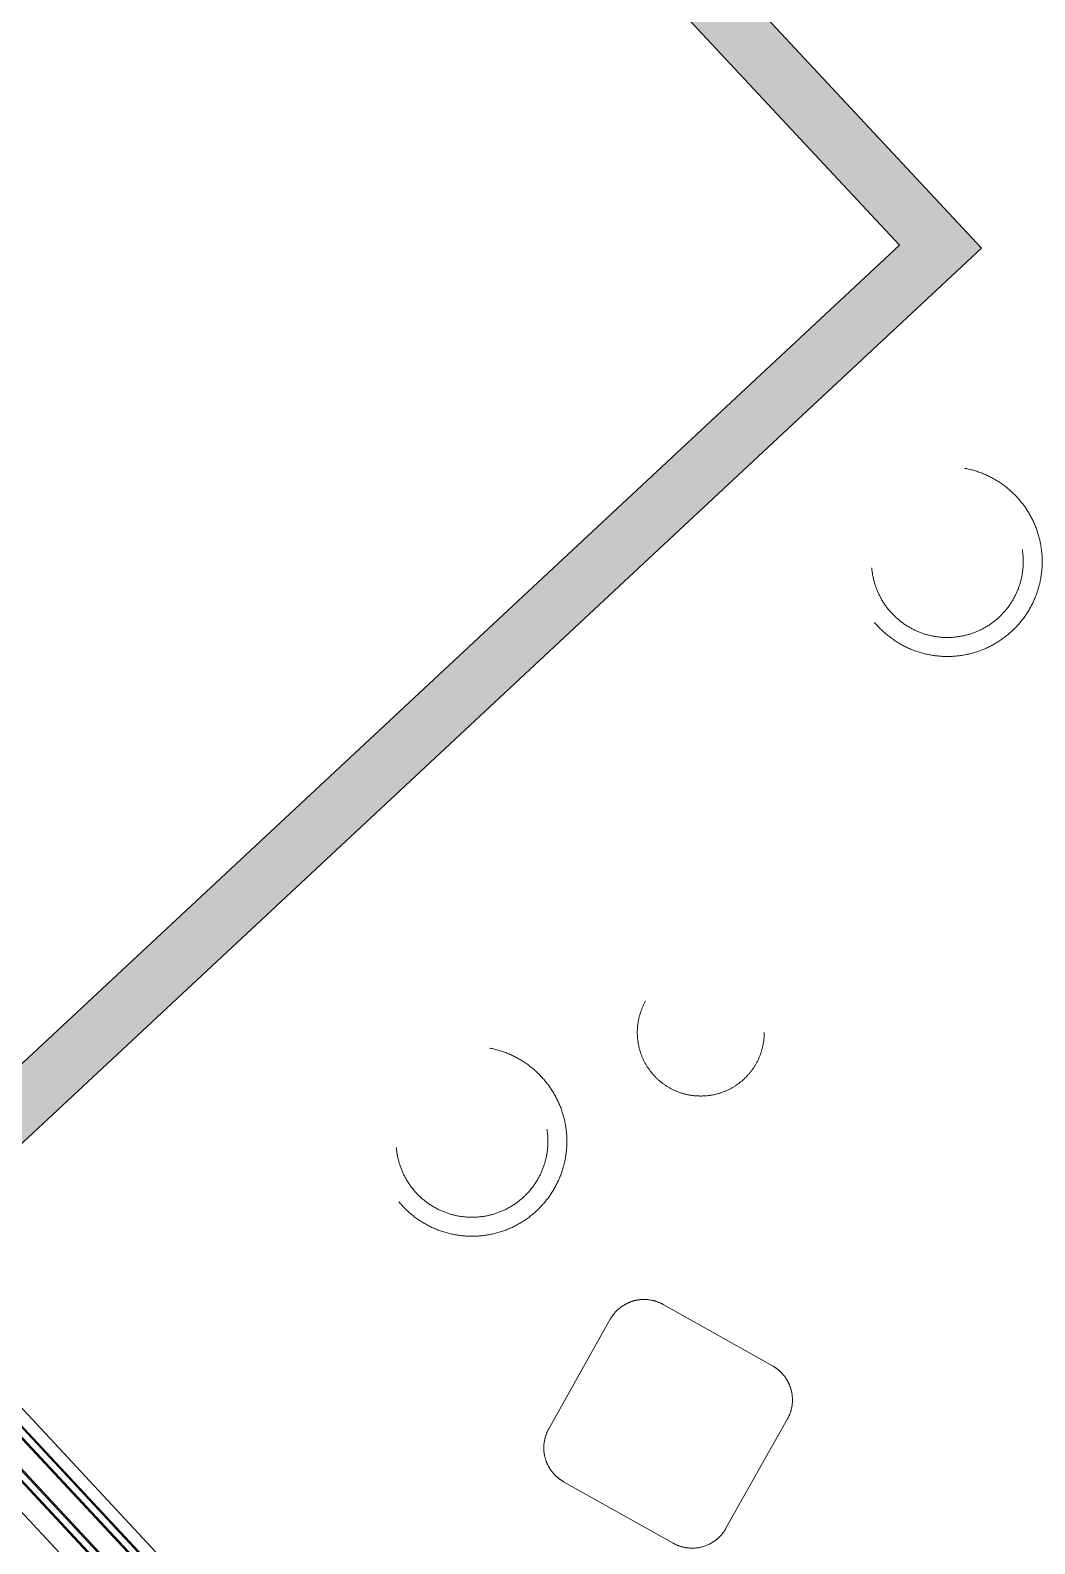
# Model space of a CAD drawing. Header units: millimetres. Extents: x -71377 to 516042, y -145869 to 441446.
# Drawn here: x 225415 to 228873, y 120947 to 126157 of the extents above; entities that cross this region are included whole.
import ezdxf

# ---------------------------------------------------------------- set-up
doc = ezdxf.new("R2010")
doc.units = ezdxf.units.MM
doc.header["$LTSCALE"] = 1000
doc.linetypes.add('_점선_S_', pattern=[1.6, 0.8, -0.8])
for name, color, linetype, lineweight in [('A-glas', 5, 'Continuous', 5), ('A-hat', 251, 'Continuous', 5), ('A-wind', 4, 'Continuous', 5), ('A-wind-hdln', 8, 'Continuous', 5), ('A_cwall', 2, 'Continuous', 5), ('A_furn_HID', 6, '_점선_S_', 5)]:
    doc.layers.add(name, color=color, linetype=linetype, lineweight=lineweight)

# ---------------------------------------------------------------- blocks, each defined once
blk = doc.blocks.new('미서기창__이중창_2단_1 - _A_PW_27X21-V73-지반층 배치도')
at = {"layer": 'A-glas'}
for p, q in [((-1240, 174.8), (-385, 174.8)), ((-1240, 152.8), (-1240, 174.8)), ((-385, 174.8), (-385, 152.8)), ((-385, 152.8), (-1240, 152.8)), ((-315, 144.8), (1240, 144.8)), ((-315, 122.8), (-315, 144.8)), ((1240, 122.8), (-315, 122.8)), ((1240, 144.8), (1240, 122.8)), ((-1240, 73.2), (-385, 73.2)), ((-1240, 51.2), (-1240, 73.2)), ((-385, 73.2), (-385, 51.2)), ((-385, 51.2), (-1240, 51.2)), ((-315, 43.2), (1240, 43.2)), ((-315, 21.2), (-315, 43.2)), ((1240, 21.2), (-315, 21.2)), ((1240, 43.2), (1240, 21.2))]:
    blk.add_line(p, q, dxfattribs=at)
at = {"layer": 'A-wind'}
for p, q in [((-1350, 220.5), (-1310, 220.5)), ((-1310, 220.5), (-1310, -24.5)), ((1310, 220.5), (1350, 220.5)), ((1310, -24.5), (1310, 220.5)), ((-1310, 178.8), (-1240, 178.8)), ((-1310, 148.8), (-1310, 178.8)), ((-1240, 178.8), (-1240, 148.8)), ((-385, 178.8), (-315, 178.8)), ((-385, 148.8), (-385, 178.8)), ((-315, 178.8), (-315, 148.8)), ((-1240, 148.8), (-1310, 148.8)), ((-385, 148.8), (-315, 148.8)), ((-385, 118.8), (-385, 148.8)), ((-315, 148.8), (-385, 148.8)), ((-315, 118.8), (-385, 118.8)), ((-315, 148.8), (-315, 118.8)), ((1240, 148.8), (1310, 148.8)), ((1240, 118.8), (1240, 148.8)), ((1310, 118.8), (1240, 118.8)), ((1310, 148.8), (1310, 118.8)), ((-1350, -24.5), (-1350, 100)), ((-1310, 77.2), (-1240, 77.2)), ((-1310, 47.2), (-1310, 77.2)), ((-1240, 77.2), (-1240, 47.2)), ((-385, 77.2), (-315, 77.2)), ((-385, 47.2), (-385, 77.2)), ((-315, 77.2), (-315, 47.2)), ((1350, 100), (1350, -24.5)), ((-1240, 47.2), (-1310, 47.2)), ((-385, 47.2), (-315, 47.2)), ((-385, 17.2), (-385, 47.2)), ((-315, 47.2), (-385, 47.2)), ((-315, 17.2), (-385, 17.2)), ((-315, 47.2), (-315, 17.2)), ((1240, 47.2), (1310, 47.2)), ((1240, 17.2), (1240, 47.2)), ((1310, 17.2), (1240, 17.2)), ((1310, 47.2), (1310, 17.2)), ((-1310, -24.5), (-1350, -24.5)), ((1350, -24.5), (1310, -24.5))]:
    blk.add_line(p, q, dxfattribs=at)
at = {"layer": 'A-wind-hdln'}
for p, q in [((-350, 320.5), (-350, -124.5)), ((-1310, 220.5), (1310, 220.5)), ((-385, 178.8), (-1240, 178.8)), ((-1240, 148.8), (-385, 148.8)), ((1240, 148.8), (-315, 148.8)), ((-315, 118.8), (1240, 118.8)), ((-385, 77.2), (-1240, 77.2)), ((-1240, 47.2), (-385, 47.2)), ((1240, 47.2), (-315, 47.2)), ((-315, 17.2), (1240, 17.2)), ((1310, -24.5), (-1310, -24.5))]:
    blk.add_line(p, q, dxfattribs=at)
blk = doc.blocks.new('가구_어린이집 - 가구_어린이집-6466259-지반층 배치도')
at = {"layer": 'A_furn_HID'}
for p, q in [((676.1, 2725.1), (1087.7, 2856.2)), ((1255.9, 2769.2), (1387, 2357.6)), ((720.2, 2145.3), (589.1, 2556.9)), ((1300, 2189.4), (888.4, 2058.3))]:
    blk.add_line(p, q, dxfattribs=at)
for centre, radius in [((3715.3, 3972.2), 326.6), ((3715.3, 3972.2), 261.3), ((1157.3, 3628.8), 326.6), ((1157.3, 3628.8), 261.3), ((1988.9, 3365.6), 218.6)]:
    blk.add_circle(centre, radius, dxfattribs=at)
for centre, start, end in [((1128.3, 2728.6), 17.6622, 107.6622), ((716.7, 2597.5), 107.6622, 197.6622), ((1259.4, 2317), 287.6622, 17.6622), ((847.8, 2185.9), 197.6622, 287.6622)]:
    blk.add_arc(centre, 133.9, start, end, dxfattribs=at)

msp = doc.modelspace()

# ---------------------------------------------------------------- hatches: boundary and pattern name
at = {"layer": 'A-hat'}
for points in [[(228543.2, 125270.1), (228689.4, 125406.5), (227339.1, 126854.5), (227192.8, 126718.1), (228416, 125406.5)], [(224842.5, 121819.1), (228543.2, 125270.1), (228406.8, 125416.3), (224706.1, 121965.4)]]:
    msp.add_hatch(color=256, dxfattribs=at).paths.add_polyline_path(points)

# ---------------------------------------------------------------- linework, layer by layer
at = {"layer": 'A_cwall'}
for p, q in [((226476.7, 127486.1), (228406.8, 125416.3)), ((228689.4, 125406.5), (227339.1, 126854.5)), ((228406.8, 125416.3), (224706.1, 121965.4)), ((224842.5, 121819.1), (228689.4, 125406.5))]:
    msp.add_line(p, q, dxfattribs=at)

# ---------------------------------------------------------------- block references
at = {"layer": 'A-wind-hdln', "rotation": 313.0000012240912}
msp.add_blockref('미서기창__이중창_2단_1 - _A_PW_27X21-V73-지반층 배치도', (226092.5, 120332.1), dxfattribs=at)
at = {"layer": 'A_furn_HID', "rotation": 43.00000124847612}
msp.add_blockref('가구_어린이집 - 가구_어린이집-6466259-지반층 배치도', (228563.8, 118888.7), dxfattribs=at)

doc.saveas('drawing.dxf')
